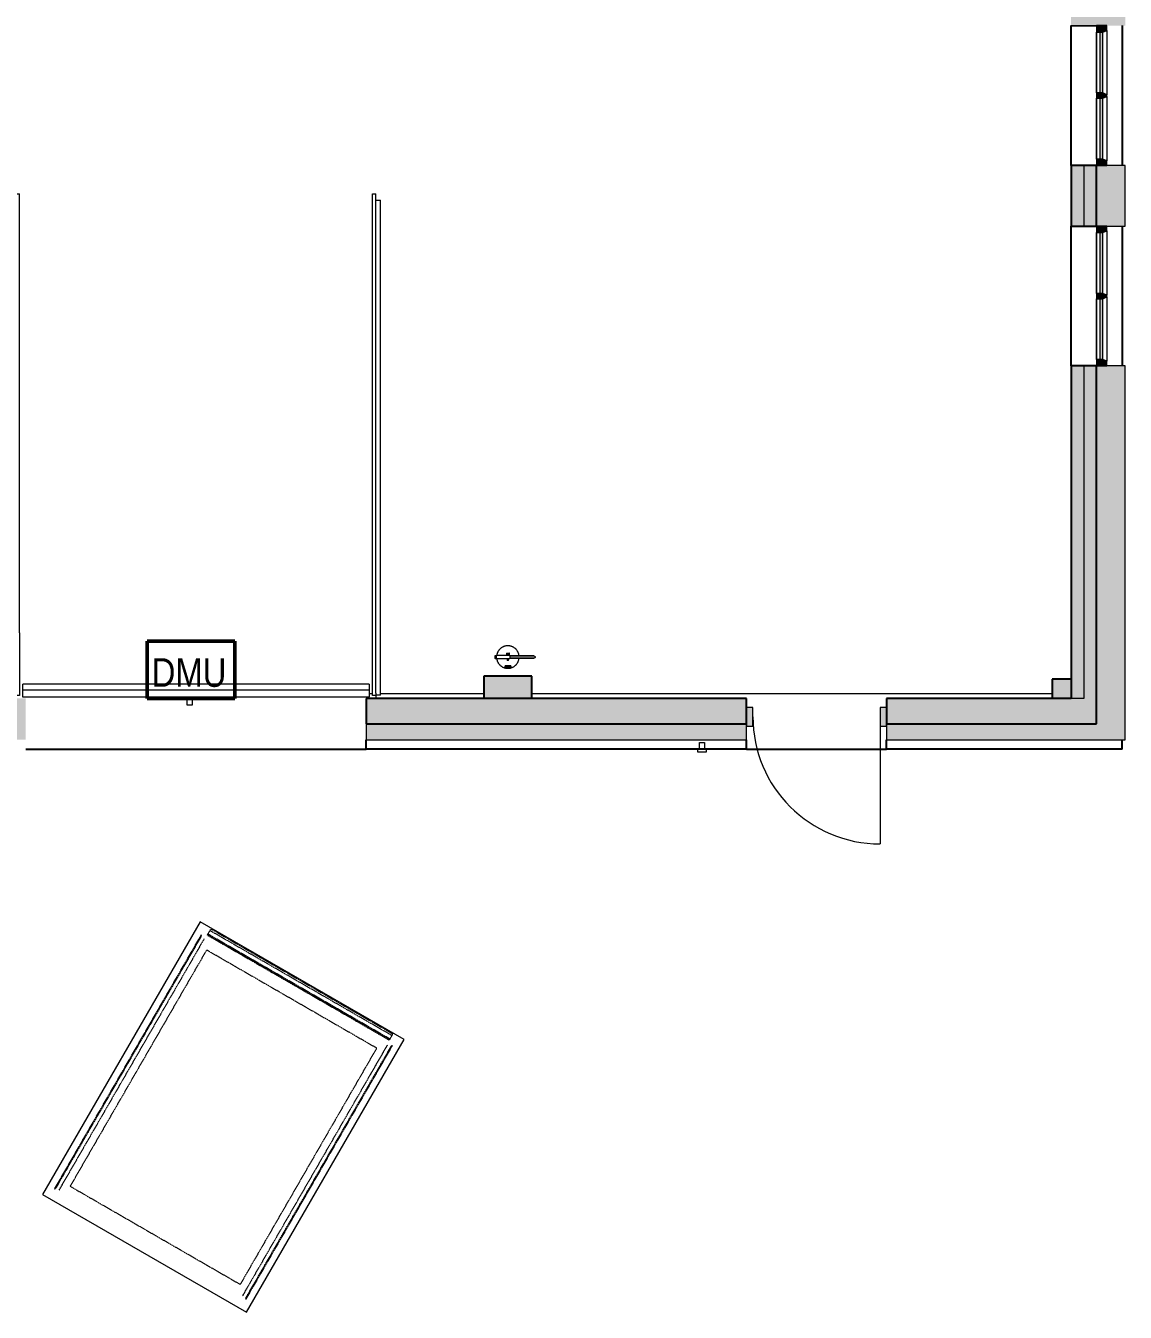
# Model space of a CAD drawing. Header units: inches. Extents: x -3640 to -1418, y -3630 to 137.
# Drawn here: x -1979.9 to -1634.4, y -3629.6 to -3225.2 of the extents above; entities that cross this region are included whole.
import ezdxf

# ---------------------------------------------------------------- set-up
doc = ezdxf.new("R2010")
doc.units = ezdxf.units.IN
doc.header["$MEASUREMENT"] = 0
doc.linetypes.add('Hidden Equipment- BSALS', pattern=[0.0625, 0.03125, -0.03125])
for name, color, linetype, lineweight in [('A-ANNO-NOTE', 131, 'Continuous', 13), ('A-DOOR', 31, 'Continuous', 13), ('A-FLOR', 192, 'Continuous', 13), ('A-GLAZ-CURT', 52, 'Continuous', 13), ('A-GLAZ-CWMG', 51, 'Continuous', 13), ('A-WALL', 113, 'Continuous', 13), ('A-WALL-PATT', 111, 'Continuous', 13), ('E-SERT', 181, 'Continuous', 13), ('L-SITE-WALL', 31, 'Continuous', 13), ('Q-CASE', 31, 'Continuous', 13), ('Q-SPCQ', 91, 'Continuous', 13), ('S-COLS', 52, 'Continuous', 13)]:
    doc.layers.add(name, color=color, linetype=linetype, lineweight=lineweight)
doc.styles.add('Arial Narrow', font='ARIALN.TTF', dxfattribs={"height": 9})

# ---------------------------------------------------------------- blocks, each defined once
blk = doc.blocks.new('15830016-STRUCT_MARTINEZ-MOORE_CENTRAL_v2018_rvt-1-DIMENSION PLAN - LEVEL 1 _567_ - 2__ - CAD')
at = {"layer": 'A-WALL-PATT', "lineweight": 20}
h = blk.add_hatch(color=10, dxfattribs=at)
h.paths.add_polyline_path([(-1651.4, -3436.64), (-1643.4, -3436.64), (-1643.4, -3332.14), (-1651.4, -3332.14), (-1651.4, -3430.64)], flags=0)
h.paths.add_polyline_path([(-1643.4, -3288.14), (-1643.4, -3269.14), (-1651.4, -3269.14), (-1651.4, -3288.14)], flags=0)
h.paths.add_polyline_path([(-1643.4, -3225.14), (-1643.4, -3189.14), (-1651.4, -3189.14), (-1651.4, -3225.14)], flags=0)
h.paths.add_polyline_path([(-1651.4, -3145.14), (-1643.4, -3145.14), (-1643.4, -3126.14), (-1651.4, -3126.14)], flags=0)
h.paths.add_polyline_path([(-1651.4, -3082.14), (-1643.4, -3082.14), (-1643.4, -3046.14), (-1651.4, -3046.14), (-1651.4, -3071.64)], flags=0)
h.paths.add_polyline_path([(-1651.4, -3002.14), (-1643.4, -3002.14), (-1643.4, -2983.14), (-1651.4, -2983.14)], flags=0)
h.paths.add_polyline_path([(-1643.4, -2939.14), (-1643.4, -2827.64), (-1651.4, -2827.64), (-1651.4, -2939.14)], flags=0)
h = blk.add_hatch(color=10, dxfattribs=at)
h.paths.add_polyline_path([(-2024.09, -3444.64), (-1979.9, -3444.64), (-1979.9, -3436.64), (-2024.09, -3436.64)], flags=0)
h.paths.add_polyline_path([(-1643.4, -3444.64), (-1643.4, -3436.64), (-1709.4, -3436.64), (-1709.4, -3444.64)], flags=0)
h.paths.add_polyline_path([(-1872.9, -3444.64), (-1753.4, -3444.64), (-1753.4, -3436.64), (-1872.9, -3436.64), (-1872.9, -3437.65)], flags=0)
at = {"layer": 'S-COLS', "lineweight": 5}
for points in [[(-1820.9, -3436.64), (-1820.9, -3429.64), (-1835.9, -3429.64), (-1835.9, -3436.64)], [(-1651.4, -3436.64), (-1651.4, -3430.64), (-1657.4, -3430.64), (-1657.4, -3436.64)]]:
    blk.add_hatch(color=50, dxfattribs=at).paths.add_polyline_path(points, flags=0)
at = {"layer": 'A-FLOR', "color": 253, "lineweight": 25}
for p, q in [((-1979.9, -3452.64), (-1872.9, -3452.64)), ((-1753.4, -3452.64), (-1709.4, -3452.64))]:
    blk.add_line(p, q, dxfattribs=at)
at = {"layer": 'A-WALL', "color": 253, "lineweight": 25}
for p, q in [((-1651.4, -3225.2), (-1651.4, -3225.14)), ((-1635.4, -3225.14), (-1635.4, -3269.14)), ((-1651.4, -3288.2), (-1651.4, -3288.14)), ((-1635.4, -3288.14), (-1635.4, -3332.14)), ((-1872.9, -3452.64), (-1872.9, -3449.64)), ((-1753.4, -3452.64), (-1753.4, -3449.64)), ((-1709.4, -3452.64), (-1709.4, -3449.64)), ((-1635.4, -3452.64), (-1635.4, -3449.64)), ((-1753.4, -3452.64), (-1872.9, -3452.64)), ((-1635.4, -3452.64), (-1709.4, -3452.64))]:
    blk.add_line(p, q, dxfattribs=at)
at = {"layer": 'A-WALL', "color": 254, "lineweight": 25}
for p, q in [((-1651.4, -3269.14), (-1651.4, -3225.2)), ((-1651.4, -3332.14), (-1651.4, -3288.2))]:
    blk.add_line(p, q, dxfattribs=at)
at = {"layer": 'L-SITE-WALL', "color": 253, "lineweight": 25}
for p, q in [((-1651.4, -3269.14), (-1651.4, -3288.14)), ((-1643.4, -3269.14), (-1651.4, -3269.14)), ((-1643.4, -3288.14), (-1643.4, -3269.14)), ((-1651.4, -3288.14), (-1643.4, -3288.14)), ((-1651.4, -3332.14), (-1651.4, -3430.64)), ((-1643.4, -3332.14), (-1651.4, -3332.14)), ((-1643.4, -3436.64), (-1643.4, -3332.14)), ((-1651.4, -3430.64), (-1651.4, -3436.64)), ((-1869.61, -3436.64), (-1872.9, -3436.64)), ((-1872.9, -3436.64), (-1872.9, -3444.64)), ((-1835.9, -3436.64), (-1867.64, -3436.64)), ((-1820.9, -3436.64), (-1835.9, -3436.64)), ((-1753.4, -3436.64), (-1820.9, -3436.64)), ((-1753.4, -3444.64), (-1753.4, -3436.64)), ((-1657.4, -3436.64), (-1709.4, -3436.64)), ((-1709.4, -3436.64), (-1709.4, -3444.64)), ((-1651.4, -3436.64), (-1657.4, -3436.64)), ((-1643.4, -3444.64), (-1643.4, -3436.64)), ((-1872.9, -3444.64), (-1753.4, -3444.64)), ((-1709.4, -3444.64), (-1643.4, -3444.64))]:
    blk.add_line(p, q, dxfattribs=at)
at = {"layer": 'S-COLS', "color": 253, "lineweight": 25}
for p, q in [((-1820.9, -3429.64), (-1835.9, -3429.64)), ((-1835.9, -3429.64), (-1835.9, -3436.64)), ((-1820.9, -3436.64), (-1820.9, -3429.64)), ((-1657.4, -3430.64), (-1657.4, -3436.64)), ((-1651.4, -3430.64), (-1657.4, -3430.64))]:
    blk.add_line(p, q, dxfattribs=at)
at = {"layer": 'S-COLS', "color": 9}
for p, q in [((-1651.4, -3436.64), (-1651.4, -3430.64)), ((-1835.9, -3436.64), (-1820.9, -3436.64)), ((-1657.4, -3436.64), (-1651.4, -3436.64))]:
    blk.add_line(p, q, dxfattribs=at)
blk = doc.blocks.new('SD_Card_Reader-BSALS - Card Reader-2172332-DIMENSION PLAN - LEVEL 1 _567_ - 2__ - CAD')
at = {"layer": 'E-SERT', "color": 53, "lineweight": 9}
for p, q in [((-2840.01, -2951.83), (-2842.76, -2951.83)), ((-2842.76, -2951.83), (-2842.76, -2952.58)), ((-2840.01, -2952.58), (-2840.01, -2951.83)), ((-2842.76, -2952.58), (-2840.01, -2952.58)), ((-2842.14, -2954.71), (-2842.14, -2952.58)), ((-2840.64, -2954.71), (-2842.14, -2954.71)), ((-2840.64, -2952.58), (-2840.64, -2954.71))]:
    blk.add_line(p, q, dxfattribs=at)
blk = doc.blocks.new('SD_DMUr-BSALS - Card Reader-V49-DIMENSION PLAN - LEVEL 1 _567_ - 2__ - CAD')
at = {"layer": 'E-SERT', "color": 53, "lineweight": 9}
for p, q in [((-1929.77, -3436.14), (-1929.77, -3436.64)), ((-1929.77, -3436.64), (-1927.02, -3436.64)), ((-1929.15, -3438.77), (-1929.15, -3436.64)), ((-1927.65, -3436.64), (-1927.65, -3438.77)), ((-1927.02, -3436.64), (-1927.02, -3436.14)), ((-1927.65, -3438.77), (-1929.15, -3438.77))]:
    blk.add_line(p, q, dxfattribs=at)
blk = doc.blocks.new('15830016-ELEC_BSALS_CENTRAL_v2018_rvt-1-DIMENSION PLAN - LEVEL 1 _567_ - 2__ - CAD')
at = {"layer": 'A-ANNO-NOTE', "lineweight": 50}
for p, q in [((-1941.69, -3418.64), (-1914.24, -3418.64)), ((-1941.69, -3436.64), (-1941.69, -3418.64)), ((-1914.24, -3418.64), (-1914.24, -3436.64)), ((-1914.24, -3436.64), (-1941.69, -3436.64))]:
    blk.add_line(p, q, dxfattribs=at)
at = {"color": 250, "lineweight": 9}
blk.add_blockref('SD_DMUr-BSALS - Card Reader-V49-DIMENSION PLAN - LEVEL 1 _567_ - 2__ - CAD', (0, 0), dxfattribs=at)
at = {"color": 250, "lineweight": 9, "rotation": 180}
blk.add_blockref('SD_Card_Reader-BSALS - Card Reader-2172332-DIMENSION PLAN - LEVEL 1 _567_ - 2__ - CAD', (-4608.78, -6405.22), dxfattribs=at)
at = {"layer": 'A-ANNO-NOTE', "lineweight": 9, "insert": (-1940.31, -3423.99), "char_height": 9, "width": 28.785, "attachment_point": 1, "style": 'Arial Narrow'}
blk.add_mtext('DMU', dxfattribs=at)
blk = doc.blocks.new('Door-J1_1-Curtain_Wall-_only works in CW_-BSALS - Door-J1_1-BSALS-383111-DIMENSION PLAN - LEVEL 1 _567_ - 2__ - CAD')
at = {"layer": 'A-DOOR', "lineweight": 20}
blk.add_line((20, 0), (20, -40), dxfattribs=at)
at = {"layer": 'A-DOOR', "lineweight": 9}
blk.add_arc((20, 0), 40, 180, 270, dxfattribs=at)
blk = doc.blocks.new('Rectangular Mullion - 2 x 6 interior mullion-383113-DIMENSION PLAN - LEVEL 1 _567_ - 2__ - CAD')
at = {"layer": 'A-GLAZ-CWMG', "lineweight": 9}
blk.add_hatch(color=90, dxfattribs=at).paths.add_polyline_path([(-2, -2.94), (-2, 2.94), (0, 2.94), (0, -2.94)], flags=0)
at = {"layer": 'A-GLAZ-CWMG', "lineweight": 20}
for p, q in [((-2, 2.94), (0, 2.94)), ((-2, -2.94), (-2, 2.94)), ((0, 2.94), (0, -2.94)), ((0, -2.94), (-2, -2.94))]:
    blk.add_line(p, q, dxfattribs=at)
blk = doc.blocks.new('Rectangular Mullion - 2 x 6 interior mullion-383721-DIMENSION PLAN - LEVEL 1 _567_ - 2__ - CAD')
at = {"layer": 'A-GLAZ-CWMG', "lineweight": 9}
blk.add_hatch(color=90, dxfattribs=at).paths.add_polyline_path([(0, -2.94), (0, 2.94), (-2, 2.94), (-2, -2.94)], flags=0)
at = {"layer": 'A-GLAZ-CWMG', "lineweight": 20}
for p, q in [((0, 2.94), (-2, 2.94)), ((-2, 2.94), (-2, -2.94)), ((0, -2.94), (0, 2.94)), ((-2, -2.94), (0, -2.94))]:
    blk.add_line(p, q, dxfattribs=at)
blk = doc.blocks.new('System Panel - Winco Glass-1898701-DIMENSION PLAN - LEVEL 1 _567_ - 2__ - CAD')
at = {"layer": 'A-GLAZ-CURT', "lineweight": 9}
blk.add_hatch(color=90, dxfattribs=at).paths.add_polyline_path([(-9.546875, 0), (9.546875, 0), (9.546875, 1), (-9.546875, 1)], flags=0)
at = {"layer": 'A-GLAZ-CURT', "lineweight": 20}
for p, q in [((9.546875, 1), (-9.546875, 1)), ((-9.546875, 1), (-9.546875, 0)), ((-9.546875, 0), (9.546875, 0)), ((9.546875, 0), (9.546875, 1))]:
    blk.add_line(p, q, dxfattribs=at)
blk = doc.blocks.new('Rectangular Mullion - Winco Accent Full_Right-384144-DIMENSION PLAN - LEVEL 1 _567_ - 2__ - CAD')
at = {"layer": 'A-GLAZ-CWMG', "lineweight": 9}
for p, q in [((-1643.4, -2961.98), (-1643.4, -2981.08)), ((-1640.15, -2961.4), (-1640.15, -2981.66))]:
    blk.add_line(p, q, dxfattribs=at)
blk = doc.blocks.new('Rectangular Mullion - Winco Accent Full_Right-V13-DIMENSION PLAN - LEVEL 1 _567_ - 2__ - CAD')
at = {"layer": 'A-GLAZ-CWMG', "lineweight": 9}
for p, q in [((-1643.4, -3145.2), (-1643.4, -3147.2)), ((-1643.4, -3147.2), (-1643.4, -3166.3)), ((-1640.15, -3146.62), (-1640.15, -3166.88)), ((-1643.4, -3166.3), (-1643.4, -3167.14))]:
    blk.add_line(p, q, dxfattribs=at)
blk = doc.blocks.new('Rectangular Mullion - Winco Accent Full-384148-DIMENSION PLAN - LEVEL 1 _567_ - 2__ - CAD')
at = {"layer": 'A-GLAZ-CWMG', "lineweight": 9}
blk.add_hatch(color=90, dxfattribs=at).paths.add_polyline_path([(-0.84, -2), (-0.84, 0), (-0.26, 1.25), (0.26, 1.25), (0.84, 0), (0.84, -2)], flags=0)
at = {"layer": 'A-GLAZ-CWMG', "lineweight": 20}
for p, q in [((-0.84, 0), (-0.26, 1.25)), ((-0.84, -2), (-0.84, 0)), ((-0.26, 1.25), (0.26, 1.25)), ((0.26, 1.25), (0.84, 0)), ((0.84, 0), (0.84, -2)), ((0.84, -2), (-0.84, -2))]:
    blk.add_line(p, q, dxfattribs=at)
blk = doc.blocks.new('Rectangular Mullion - Winco Accent Full_Right-V14-DIMENSION PLAN - LEVEL 1 _567_ - 2__ - CAD')
at = {"layer": 'A-GLAZ-CWMG', "lineweight": 9}
for p, q in [((-1643.4, -3310.14), (-1643.4, -3310.98)), ((-1643.4, -3310.98), (-1643.4, -3330.08)), ((-1640.15, -3310.4), (-1640.15, -3330.66)), ((-1643.4, -3330.08), (-1643.4, -3332.14))]:
    blk.add_line(p, q, dxfattribs=at)
blk = doc.blocks.new('Loading_Dock_Equipment_Leveler_RiteHite_LRL - 5000 lbs Capacity-385236-DIMENSION PLAN - LEVEL 1 _567_ - 2__ - CAD')
at = {"layer": 'Q-SPCQ', "linetype": 'Hidden Equipment- BSALS', "lineweight": 20}
for p, q in [((33, 107.9), (-33, 107.9)), ((-33, 107.44), (-33, 107.9)), ((-33, 106.14), (-33, 107.39)), ((-33, 107.39), (33, 107.39)), ((-33, 105.89), (-33, 106.14)), ((-33, 106.14), (33, 106.14)), ((-33, 105.7), (-33, 105.89)), ((-33, 105.89), (33, 105.89)), ((-33, 105.7), (33, 105.7)), ((33, 107.9), (33, 107.44)), ((33, 107.39), (33, 106.14)), ((33, 106.14), (33, 105.89)), ((33, 105.89), (33, 105.7)), ((-34.5, 104.64), (-34.75, 104.64)), ((-34.75, 104.64), (-34.75, 12.64)), ((-34.5, 103.39), (-34.5, 104.64)), ((-34.5, 103.39), (-34.5, 93.39)), ((-33.25, 93.39), (-33.25, 103.39)), ((30.88, 101.52), (-30.87, 101.52)), ((-30.87, 101.52), (-30.87, 15.77)), ((30.88, 15.77), (30.88, 101.52)), ((33.25, 103.39), (33.25, 93.39)), ((34.5, 104.64), (34.5, 103.39)), ((34.75, 104.64), (34.5, 104.64)), ((34.5, 93.39), (34.5, 103.39)), ((34.75, 12.64), (34.75, 104.64)), ((-34.5, 93.39), (-34.5, 17.89)), ((-33.25, 17.89), (-33.25, 93.39)), ((33.25, 93.39), (33.25, 17.89)), ((34.5, 17.89), (34.5, 93.39)), ((-34.5, 17.89), (-34.5, 13.89)), ((-33.25, 13.89), (-33.25, 17.89)), ((33.25, 17.89), (33.25, 13.89)), ((34.5, 13.89), (34.5, 17.89)), ((-34.75, 12.64), (-34.5, 12.64)), ((-34.5, 12.64), (-34.5, 13.89)), ((-30.87, 15.77), (30.88, 15.77)), ((34.5, 13.89), (34.5, 12.64)), ((34.5, 12.64), (34.75, 12.64))]:
    blk.add_line(p, q, dxfattribs=at)
at = {"layer": 'Q-SPCQ', "linetype": 'Hidden Equipment- BSALS', "lineweight": 20, "flags": 128}
for points in [[(-34.5, 104.02), (-34.5, 104.01), (-34.5, 103.98), (-34.5, 103.94), (-34.5, 103.88), (-34.5, 103.81), (-34.5, 103.71), (-34.5, 103.6), (-34.5, 103.48), (-34.5, 103.34), (-34.5, 103.18), (-34.5, 103.01), (-34.5, 102.82), (-34.5, 102.61), (-34.5, 102.4), (-34.5, 102.16), (-34.5, 101.92), (-34.5, 101.65), (-34.5, 101.38), (-34.5, 101.09), (-34.5, 100.8), (-34.5, 100.48), (-34.5, 100.16), (-34.5, 99.83), (-34.5, 99.49), (-34.5, 99.13), (-34.5, 98.77), (-34.5, 98.4), (-34.5, 98.02), (-34.5, 97.64), (-34.5, 97.24), (-34.5, 96.84), (-34.5, 96.44), (-34.5, 96.03), (-34.5, 95.62), (-34.5, 95.2), (-34.5, 94.78), (-34.5, 94.36), (-34.5, 93.93), (-34.5, 93.51), (-34.5, 93.39)], [(-33.25, 93.39), (-33.25, 93.82), (-33.25, 94.24), (-33.25, 94.67), (-33.25, 95.09), (-33.25, 95.5), (-33.25, 95.92), (-33.25, 96.33), (-33.25, 96.74), (-33.25, 97.14), (-33.25, 97.53), (-33.25, 97.92), (-33.25, 98.3), (-33.25, 98.67), (-33.25, 99.04), (-33.25, 99.39), (-33.25, 99.74), (-33.25, 100.07), (-33.25, 100.4), (-33.25, 100.71), (-33.25, 101.02), (-33.25, 101.3), (-33.25, 101.58), (-33.25, 101.85), (-33.25, 102.1), (-33.25, 102.33), (-33.25, 102.56), (-33.25, 102.76), (-33.25, 102.96), (-33.25, 103.13), (-33.25, 103.3), (-33.25, 103.44), (-33.25, 103.57), (-33.25, 103.69), (-33.25, 103.78), (-33.25, 103.86), (-33.25, 103.93), (-33.25, 103.97), (-33.25, 104), (-33.25, 104.02), (-33.25, 104.02)], [(33.25, 104.02), (33.25, 104.01), (33.25, 103.98), (33.25, 103.94), (33.25, 103.88), (33.25, 103.81), (33.25, 103.71), (33.25, 103.6), (33.25, 103.48), (33.25, 103.34), (33.25, 103.18), (33.25, 103.01), (33.25, 102.82), (33.25, 102.61), (33.25, 102.4), (33.25, 102.16), (33.25, 101.92), (33.25, 101.65), (33.25, 101.38), (33.25, 101.09), (33.25, 100.8), (33.25, 100.48), (33.25, 100.16), (33.25, 99.83), (33.25, 99.49), (33.25, 99.13), (33.25, 98.77), (33.25, 98.4), (33.25, 98.02), (33.25, 97.64), (33.25, 97.24), (33.25, 96.84), (33.25, 96.44), (33.25, 96.03), (33.25, 95.62), (33.25, 95.2), (33.25, 94.78), (33.25, 94.36), (33.25, 93.93), (33.25, 93.51), (33.25, 93.39)], [(34.5, 93.39), (34.5, 93.82), (34.5, 94.24), (34.5, 94.67), (34.5, 95.09), (34.5, 95.5), (34.5, 95.92), (34.5, 96.33), (34.5, 96.74), (34.5, 97.14), (34.5, 97.53), (34.5, 97.92), (34.5, 98.3), (34.5, 98.67), (34.5, 99.04), (34.5, 99.39), (34.5, 99.74), (34.5, 100.07), (34.5, 100.4), (34.5, 100.71), (34.5, 101.02), (34.5, 101.3), (34.5, 101.58), (34.5, 101.85), (34.5, 102.1), (34.5, 102.33), (34.5, 102.56), (34.5, 102.76), (34.5, 102.96), (34.5, 103.13), (34.5, 103.3), (34.5, 103.44), (34.5, 103.57), (34.5, 103.69), (34.5, 103.78), (34.5, 103.86), (34.5, 103.93), (34.5, 103.97), (34.5, 104), (34.5, 104.02), (34.5, 104.02)], [(-34.5, 17.89), (-34.5, 17.71), (-34.5, 17.52), (-34.5, 17.34), (-34.5, 17.16), (-34.5, 16.97), (-34.5, 16.79), (-34.5, 16.61), (-34.5, 16.44), (-34.5, 16.26), (-34.5, 16.09), (-34.5, 15.92), (-34.5, 15.76), (-34.5, 15.6), (-34.5, 15.44), (-34.5, 15.28), (-34.5, 15.13), (-34.5, 14.98), (-34.5, 14.84), (-34.5, 14.71), (-34.5, 14.58), (-34.5, 14.45), (-34.5, 14.33), (-34.5, 14.21), (-34.5, 14.1), (-34.5, 14), (-34.5, 13.9), (-34.5, 13.81), (-34.5, 13.73), (-34.5, 13.65), (-34.5, 13.58), (-34.5, 13.52), (-34.5, 13.46), (-34.5, 13.41), (-34.5, 13.37), (-34.5, 13.34), (-34.5, 13.31), (-34.5, 13.29), (-34.5, 13.27), (-34.5, 13.27), (-34.5, 13.27)], [(-33.25, 13.27), (-33.25, 13.27), (-33.25, 13.28), (-33.25, 13.3), (-33.25, 13.33), (-33.25, 13.36), (-33.25, 13.4), (-33.25, 13.45), (-33.25, 13.5), (-33.25, 13.56), (-33.25, 13.63), (-33.25, 13.71), (-33.25, 13.79), (-33.25, 13.88), (-33.25, 13.97), (-33.25, 14.08), (-33.25, 14.18), (-33.25, 14.3), (-33.25, 14.42), (-33.25, 14.54), (-33.25, 14.67), (-33.25, 14.81), (-33.25, 14.95), (-33.25, 15.09), (-33.25, 15.24), (-33.25, 15.39), (-33.25, 15.55), (-33.25, 15.71), (-33.25, 15.88), (-33.25, 16.05), (-33.25, 16.22), (-33.25, 16.39), (-33.25, 16.57), (-33.25, 16.75), (-33.25, 16.93), (-33.25, 17.11), (-33.25, 17.29), (-33.25, 17.47), (-33.25, 17.66), (-33.25, 17.84), (-33.25, 17.89)], [(33.25, 17.89), (33.25, 17.71), (33.25, 17.52), (33.25, 17.34), (33.25, 17.16), (33.25, 16.97), (33.25, 16.79), (33.25, 16.61), (33.25, 16.44), (33.25, 16.26), (33.25, 16.09), (33.25, 15.92), (33.25, 15.76), (33.25, 15.6), (33.25, 15.44), (33.25, 15.28), (33.25, 15.13), (33.25, 14.98), (33.25, 14.84), (33.25, 14.71), (33.25, 14.58), (33.25, 14.45), (33.25, 14.33), (33.25, 14.21), (33.25, 14.1), (33.25, 14), (33.25, 13.9), (33.25, 13.81), (33.25, 13.73), (33.25, 13.65), (33.25, 13.58), (33.25, 13.52), (33.25, 13.46), (33.25, 13.41), (33.25, 13.37), (33.25, 13.34), (33.25, 13.31), (33.25, 13.29), (33.25, 13.27), (33.25, 13.27), (33.25, 13.27)], [(34.5, 13.27), (34.5, 13.27), (34.5, 13.28), (34.5, 13.3), (34.5, 13.33), (34.5, 13.36), (34.5, 13.4), (34.5, 13.45), (34.5, 13.5), (34.5, 13.56), (34.5, 13.63), (34.5, 13.71), (34.5, 13.79), (34.5, 13.88), (34.5, 13.97), (34.5, 14.08), (34.5, 14.18), (34.5, 14.3), (34.5, 14.42), (34.5, 14.54), (34.5, 14.67), (34.5, 14.81), (34.5, 14.95), (34.5, 15.09), (34.5, 15.24), (34.5, 15.39), (34.5, 15.55), (34.5, 15.71), (34.5, 15.88), (34.5, 16.05), (34.5, 16.22), (34.5, 16.39), (34.5, 16.57), (34.5, 16.75), (34.5, 16.93), (34.5, 17.11), (34.5, 17.29), (34.5, 17.47), (34.5, 17.66), (34.5, 17.84), (34.5, 17.89)]]:
    blk.add_lwpolyline(points, dxfattribs=at)
at = {"layer": 'Q-SPCQ', "linetype": 'Hidden Equipment- BSALS', "lineweight": 20}
for centre, start, end in [((-33.87, 104.02), 165, 188.5986), ((-33.87, 104.02), 351.4014, 15), ((33.88, 104.02), 165, 188.5986), ((33.88, 104.02), 351.4014, 15), ((-33.87, 13.27), 173.1824, 210), ((-33.87, 13.27), 345, 4.7654), ((33.88, 13.27), 173.1824, 210), ((33.88, 13.27), 345, 4.7654)]:
    blk.add_arc(centre, 0.625, start, end, dxfattribs=at)
blk = doc.blocks.new('Equip-Fire_Extinguisher-Bracket-Mnt-BSALS - FEB-235807-DIMENSION PLAN - LEVEL 1 _567_ - 2__ - CAD')
at = {"layer": 'Q-SPCQ', "lineweight": 20}
for p, q in [((-0.89, 3.2), (0.89, 3.2)), ((-0.89, 2.81), (-0.89, 3.2)), ((-0.89, 2.71), (-0.89, 2.81)), ((-0.89, 2.81), (0.89, 2.81)), ((-0.81, 2.81), (-0.81, 2.71)), ((-0.59, -0.59), (-0.59, 0.59)), ((-0.2, 1.1), (-0.2, 0.59)), ((-0.2, 1.1), (0.2, 1.1)), ((-0.19, 1.1), (-0.2, 1.1)), ((0.2, 1.1), (0.19, 1.1)), ((0.2, 0.59), (0.2, 1.1)), ((0.81, 2.71), (0.81, 2.81)), ((0.89, 3.2), (0.89, 2.81)), ((0.89, 2.81), (0.89, 2.71)), ((3.54, 0.59), (3.54, -0.59)), ((3.94, 0.46), (3.94, 0.51)), ((3.94, 0.46), (3.94, -0.46)), ((-0.47, -0.8), (-0.47, -1.27)), ((-0.47, -0.8), (0.47, -0.8)), ((-0.45, -0.8), (-0.47, -0.8)), ((-0.47, -1.27), (-0.45, -1.27)), ((0.47, -1.27), (-0.47, -1.27)), ((-0.2, -0.59), (-0.2, -0.8)), ((0.2, -0.8), (0.2, -0.59)), ((0.47, -0.8), (0.45, -0.8)), ((0.45, -1.27), (0.47, -1.27)), ((0.47, -1.27), (0.47, -0.8)), ((3.94, -0.51), (3.94, -0.46))]:
    blk.add_line(p, q, dxfattribs=at)
at = {"layer": 'Q-SPCQ', "lineweight": 20, "flags": 128}
for points in [[(-8.22, -0.35), (-8.29, -0.35), (-8.36, -0.32), (-8.43, -0.28), (-8.48, -0.23), (-8.52, -0.17), (-8.55, -0.1), (-8.57, -0.03), (-8.57, 0.04), (-8.55, 0.12), (-8.52, 0.19), (-8.47, 0.25), (-8.42, 0.29), (-8.37, 0.32), (-8.29, 0.35), (-8.22, 0.35)], [(-0.59, 0.35), (-2.13, 0.35), (-3.61, 0.35), (-4.89, 0.35), (-5.96, 0.35), (-6.82, 0.35), (-7.47, 0.35), (-7.92, 0.35), (-8.17, 0.35), (-8.2, 0.35), (-8.03, 0.35)], [(-8.03, 0.35), (-8.2, 0.35), (-8.17, 0.35), (-7.92, 0.35), (-7.47, 0.35), (-6.82, 0.35), (-5.96, 0.35), (-4.89, 0.35), (-3.61, 0.35), (-2.13, 0.35), (-0.59, 0.35)], [(3.49, 0.59), (3.47, 0.7), (3.44, 0.84), (3.41, 0.98), (3.36, 1.11), (3.32, 1.25), (3.26, 1.38), (3.21, 1.51), (3.14, 1.64), (3.07, 1.76), (3, 1.88), (2.92, 2), (2.84, 2.12), (2.76, 2.23), (2.66, 2.34), (2.57, 2.44), (2.47, 2.54), (2.37, 2.64), (2.26, 2.73), (2.15, 2.82), (2.03, 2.9), (1.91, 2.98), (1.79, 3.06), (1.67, 3.13), (1.54, 3.19), (1.41, 3.25), (1.28, 3.3), (1.15, 3.35), (1.02, 3.39), (0.88, 3.43), (0.74, 3.46), (0.6, 3.49), (0.46, 3.51), (0.32, 3.53), (0.18, 3.54), (0.04, 3.54), (-0.1, 3.54), (-0.25, 3.53), (-0.39, 3.52), (-0.53, 3.5), (-0.67, 3.48), (-0.81, 3.45), (-0.94, 3.42), (-1.08, 3.38), (-1.21, 3.33), (-1.34, 3.28), (-1.47, 3.22), (-1.6, 3.16), (-1.73, 3.09), (-1.85, 3.02), (-1.97, 2.95), (-2.09, 2.86), (-2.2, 2.78), (-2.31, 2.69), (-2.41, 2.59), (-2.52, 2.5), (-2.61, 2.39), (-2.71, 2.29), (-2.8, 2.18), (-2.88, 2.06), (-2.96, 1.95), (-3.04, 1.83), (-3.11, 1.7), (-3.17, 1.58), (-3.23, 1.45), (-3.29, 1.32), (-3.34, 1.19), (-3.38, 1.05), (-3.42, 0.92), (-3.46, 0.78), (-3.49, 0.64), (-3.51, 0.5), (-3.53, 0.36)], [(-8.03, -0.35), (-8.2, -0.35), (-8.17, -0.35), (-7.92, -0.35), (-7.47, -0.35), (-6.82, -0.35), (-5.96, -0.35), (-4.89, -0.35), (-3.61, -0.35), (-2.13, -0.35), (-0.59, -0.35)], [(-0.59, -0.35), (-2.13, -0.35), (-3.61, -0.35), (-4.89, -0.35), (-5.96, -0.35), (-6.82, -0.35), (-7.47, -0.35), (-7.92, -0.35), (-8.17, -0.35), (-8.2, -0.35), (-8.03, -0.35)], [(-3.53, -0.35), (-3.52, -0.42), (-3.5, -0.56), (-3.47, -0.7), (-3.44, -0.84), (-3.41, -0.98), (-3.36, -1.11), (-3.32, -1.25), (-3.26, -1.38), (-3.21, -1.51), (-3.14, -1.64), (-3.07, -1.76), (-3, -1.88), (-2.92, -2), (-2.84, -2.12), (-2.76, -2.23), (-2.66, -2.34), (-2.57, -2.44), (-2.47, -2.54), (-2.37, -2.64), (-2.26, -2.73), (-2.15, -2.82), (-2.03, -2.9), (-1.91, -2.98), (-1.79, -3.06), (-1.67, -3.13), (-1.54, -3.19), (-1.41, -3.25), (-1.28, -3.3), (-1.15, -3.35), (-1.02, -3.39), (-0.88, -3.43), (-0.74, -3.46), (-0.6, -3.49), (-0.46, -3.51), (-0.32, -3.53), (-0.18, -3.54), (-0.04, -3.54), (0.1, -3.54), (0.25, -3.53), (0.39, -3.52), (0.53, -3.5), (0.67, -3.48), (0.81, -3.45), (0.94, -3.42), (1.08, -3.38), (1.21, -3.33), (1.34, -3.28), (1.47, -3.22), (1.6, -3.16), (1.73, -3.09), (1.85, -3.02), (1.97, -2.95), (2.09, -2.86), (2.2, -2.78), (2.31, -2.69), (2.41, -2.59), (2.52, -2.5), (2.61, -2.39), (2.71, -2.29), (2.8, -2.18), (2.88, -2.06), (2.96, -1.95), (3.04, -1.83), (3.11, -1.7), (3.17, -1.58), (3.23, -1.45), (3.29, -1.32), (3.34, -1.19), (3.38, -1.05), (3.42, -0.92), (3.46, -0.78), (3.49, -0.64), (3.49, -0.59)]]:
    blk.add_lwpolyline(points, dxfattribs=at)
at = {"layer": 'Q-SPCQ', "lineweight": 20}
for start, end in [(118.4338, 121.2684), (58.8541, 61.3152), (238.8541, 241.3152), (298.4338, 301.2684)]:
    blk.add_arc((0, 0), 3.54, start, end, dxfattribs=at)
for centre, start_param, end_param in [((-0.01, 1.79), 1.719907, 1.734919), ((0.01, 1.79), 1.406674, 1.421685)]:
    blk.add_ellipse(centre, major_axis=(5.38, 0), ratio=0.173648, start_param=start_param, end_param=end_param, dxfattribs=at)
for points in [[(-0.89, 2.71), (-0.89, 2.74), (-0.89, 2.78), (-0.89, 2.81)], [(-0.59, 0.59), (-0.12, 0.59), (1.26, 0.59), (3.54, 0.59)], [(0.89, 2.81), (0.89, 2.78), (0.89, 2.74), (0.89, 2.71)], [(3.54, 0.51), (3.68, 0.51), (3.81, 0.51), (3.94, 0.51)], [(3.54, 0.46), (3.68, 0.46), (3.81, 0.46), (3.94, 0.46)], [(3.54, -0.59), (1.26, -0.59), (-0.12, -0.59), (-0.59, -0.59)], [(3.94, -0.46), (3.81, -0.46), (3.68, -0.46), (3.54, -0.46)], [(3.94, -0.51), (3.81, -0.51), (3.68, -0.51), (3.54, -0.51)]]:
    blk.add_open_spline(points, degree=3, dxfattribs=at)
blk = doc.blocks.new('Solid Garage Door - 107x131-385332-DIMENSION PLAN - LEVEL 1 _567_ - 2__ - CAD')
at = {"layer": 'A-DOOR', "lineweight": 20}
for p, q in [((-56.79, -6.5), (-58.76, -6.5)), ((-58.76, -6.5), (-58.76, -6.6)), ((-58.76, -6.6), (-56.78, -6.6)), ((-57.98, -7.5), (-56.58, -7.5)), ((-57.98, -7.5), (-57.98, -163.08)), ((-56.58, -6.8), (-56.58, -8.13)), ((-56.48, -8.13), (-56.48, -6.81)), ((-56.33, -7.46), (-55.5, -7.46)), ((-55.5, -7.46), (-55.5, -10.05)), ((-54.41, -7), (-54.5, -7)), ((-54.5, -7), (-54.5, -9.12)), ((54.41, -7), (-54.41, -7)), ((-54.41, -7.12), (-54.41, -7)), ((-54.41, -9), (-54.41, -7.12)), ((54.5, -7), (54.41, -7)), ((54.41, -7), (54.41, -7.12)), ((54.41, -7.12), (54.41, -9)), ((54.5, -9.12), (54.5, -7)), ((55.5, -10.05), (55.5, -7.46)), ((55.5, -7.46), (56.33, -7.46)), ((56.48, -6.81), (56.48, -8.13)), ((56.58, -8.13), (56.58, -6.8)), ((56.58, -7.5), (57.98, -7.5)), ((56.78, -6.6), (58.76, -6.6)), ((58.76, -6.5), (56.79, -6.5)), ((57.98, -7.5), (57.98, -163.08)), ((58.76, -6.6), (58.76, -6.5)), ((-56.58, -8.13), (-56.48, -8.13)), ((-56.56, -8.13), (-56.56, -163.08)), ((-56.48, -8.13), (-56.48, -163.08)), ((-56.48, -10.16), (-56.48, -10.21)), ((-55.5, -10.05), (-55.5, -27.08)), ((-54.5, -9.12), (-54.41, -9.12)), ((-54.41, -9.12), (-54.41, -9)), ((-54.41, -10.95), (-54.41, -9.12)), ((-54.41, -9.12), (54.41, -9.12)), ((-54.41, -11), (-54.41, -10.95)), ((-54.41, -11), (54.41, -11)), ((54.41, -9), (54.41, -9.12)), ((54.41, -9.12), (54.41, -10.95)), ((54.41, -9.12), (54.5, -9.12)), ((54.41, -10.95), (54.41, -11)), ((55.5, -27.08), (55.5, -10.05)), ((56.48, -8.13), (56.58, -8.13)), ((56.48, -8.13), (56.48, -163.08)), ((56.48, -10.21), (56.48, -10.16)), ((56.58, -8.13), (56.58, -163.08)), ((-56.48, -27.08), (-56.48, -165.08)), ((-55.5, -27.08), (-55.5, -165.08)), ((55.5, -27.08), (55.5, -165.08)), ((56.48, -165.08), (56.48, -27.08)), ((-56.56, -163.08), (-57.98, -163.08)), ((-56.48, -163.08), (-56.56, -163.08)), ((-56.33, -165.08), (-56.48, -165.08)), ((-55.5, -165.08), (-56.33, -165.08)), ((56.33, -165.08), (55.5, -165.08)), ((56.48, -165.08), (56.33, -165.08)), ((56.58, -163.08), (56.48, -163.08)), ((57.98, -163.08), (56.58, -163.08))]:
    blk.add_line(p, q, dxfattribs=at)
at = {"layer": 'A-DOOR', "lineweight": 20, "flags": 128}
for points in [[(-56.48, -23.43), (-56.48, -23.9), (-56.48, -24.56), (-56.48, -25.23), (-56.48, -25.9), (-56.48, -26.58), (-56.48, -27.08)], [(56.48, -27.08), (56.48, -26.41), (56.48, -25.73), (56.48, -25.06), (56.48, -24.39), (56.48, -23.73), (56.48, -23.44)]]:
    blk.add_lwpolyline(points, dxfattribs=at)
at = {"layer": 'A-DOOR', "lineweight": 20}
for centre, radius, start, end in [((-56.79, -6.81), 0.306, 0, 90), ((-56.78, -6.8), 0.205, 0, 90), ((56.79, -6.81), 0.306, 90, 180), ((56.78, -6.8), 0.205, 90, 180)]:
    blk.add_arc(centre, radius, start, end, dxfattribs=at)
for centre, major_axis, start_param, end_param in [((-56.33, -7.62), (-0.154, 0), 4.712389, 6.283185), ((56.33, -7.62), (0.154, 0), 0, 1.570796)]:
    blk.add_ellipse(centre, major_axis=major_axis, ratio=0.999783, start_param=start_param, end_param=end_param, dxfattribs=at)
blk = doc.blocks.new('Casework 85 - Casework 20-552412-DIMENSION PLAN - LEVEL 1 _567_ - 2__ - CAD')
at = {"layer": 'Q-CASE', "lineweight": 20}
for p, q in [((-2719.9, -3432.64), (-2763.83, -3432.64)), ((-2763.83, -3432.64), (-2719.9, -3432.64)), ((-2719.9, -3440.64), (-2719.9, -3432.64)), ((-2719.9, -3432.64), (-2719.9, -3440.64)), ((-2761.77, -3440.64), (-2742.68, -3440.64)), ((-2740.99, -3440.64), (-2721.9, -3440.64)), ((-2721.9, -3440.64), (-2730.03, -3440.64)), ((-2719.9, -3440.64), (-2721.9, -3440.64))]:
    blk.add_line(p, q, dxfattribs=at)
blk = doc.blocks.new('Casework 86 - Casework 20-552424-DIMENSION PLAN - LEVEL 1 _567_ - 2__ - CAD')
at = {"layer": 'Q-CASE', "lineweight": 20}
for p, q in [((-2719.9, -3432.64), (-2763.83, -3432.64)), ((-2763.83, -3432.64), (-2719.9, -3432.64)), ((-2719.9, -3440.64), (-2719.9, -3432.64)), ((-2719.9, -3432.64), (-2719.9, -3440.64)), ((-2761.77, -3440.64), (-2763.83, -3440.64)), ((-2761.77, -3440.64), (-2742.68, -3440.64)), ((-2742.68, -3440.64), (-2761.77, -3440.64)), ((-2740.99, -3440.64), (-2742.68, -3440.64)), ((-2740.99, -3440.64), (-2721.9, -3440.64)), ((-2721.9, -3440.64), (-2740.99, -3440.64)), ((-2719.9, -3440.64), (-2721.9, -3440.64))]:
    blk.add_line(p, q, dxfattribs=at)
blk = doc.blocks.new('Rectangular Mullion - Winco Accent Full_Right-Large-1898711-DIMENSION PLAN - LEVEL 1 _567_ - 2__ - CAD')
at = {"layer": 'A-GLAZ-CWMG', "lineweight": 9}
blk.add_hatch(color=90, dxfattribs=at).paths.add_polyline_path([(0, -2), (0, 1.25), (-1.48, 1.25), (-2.06, 0), (-2.06, -2)], flags=0)
at = {"layer": 'A-GLAZ-CWMG', "lineweight": 20}
for p, q in [((-1.48, 1.25), (-2.06, 0)), ((-2.06, 0), (-2.06, -2)), ((0, 1.25), (-1.48, 1.25)), ((0, -2), (0, 1.25)), ((-2.06, -2), (0, -2))]:
    blk.add_line(p, q, dxfattribs=at)
blk = doc.blocks.new('Rectangular Mullion - Winco Accent Full_Left-Large-1898713-DIMENSION PLAN - LEVEL 1 _567_ - 2__ - CAD')
at = {"layer": 'A-GLAZ-CWMG', "lineweight": 9}
blk.add_hatch(color=90, dxfattribs=at).paths.add_polyline_path([(-2.06, 0), (-1.48, 1.25), (0, 1.25), (0, -2), (-2.06, -2)], flags=0)
at = {"layer": 'A-GLAZ-CWMG', "lineweight": 20}
for p, q in [((-2.06, 0), (-1.48, 1.25)), ((-2.06, -2), (-2.06, 0)), ((-1.48, 1.25), (0, 1.25)), ((0, 1.25), (0, -2)), ((0, -2), (-2.06, -2))]:
    blk.add_line(p, q, dxfattribs=at)

msp = doc.modelspace()

# ---------------------------------------------------------------- linework, layer by layer
at = {"layer": 'A-FLOR', "lineweight": 20}
msp.add_line((-1974.58, -3592.62), (-1910.5, -3629.62), dxfattribs=at)

# ---------------------------------------------------------------- block references
at = {"lineweight": 5}
msp.add_blockref('15830016-STRUCT_MARTINEZ-MOORE_CENTRAL_v2018_rvt-1-DIMENSION PLAN - LEVEL 1 _567_ - 2__ - CAD', (0, 0), dxfattribs=at)

# ---------------------------------------------------------------- next in the draw order: hatches: boundary and pattern name
at = {"layer": 'A-WALL-PATT', "lineweight": 20}
h = msp.add_hatch(color=10, dxfattribs=at)
h.paths.add_polyline_path([(-1647.4, -3449.64), (-1634.4, -3449.64), (-1634.4, -3332.14), (-1647.4, -3332.14), (-1647.4, -3436.64)], flags=0)
h.paths.add_polyline_path([(-1647.4, -3288.14), (-1634.4, -3288.14), (-1634.4, -3269.14), (-1647.4, -3269.14)], flags=0)
h.paths.add_polyline_path([(-1634.4, -3225.14), (-1634.4, -3189.14), (-1647.4, -3189.14), (-1647.4, -3225.14)], flags=0)
h.paths.add_polyline_path([(-1647.4, -3145.14), (-1634.4, -3145.14), (-1634.4, -3126.14), (-1647.4, -3126.14)], flags=0)
h.paths.add_polyline_path([(-1634.4, -3082.14), (-1634.4, -3046.14), (-1647.4, -3046.14), (-1647.4, -3082.14)], flags=0)
h.paths.add_polyline_path([(-1647.4, -3002.14), (-1634.4, -3002.14), (-1634.4, -2983.14), (-1647.4, -2983.14)], flags=0)
h.paths.add_polyline_path([(-1634.4, -2939.14), (-1634.4, -2839.64), (-1647.4, -2839.64), (-1647.4, -2939.14)], flags=0)
h = msp.add_hatch(color=10, dxfattribs=at)
h.paths.add_polyline_path([(-2253.4, -3449.64), (-2175.9, -3449.64), (-2175.9, -3436.64), (-2253.4, -3436.64)], flags=0)
h.paths.add_polyline_path([(-2112.9, -3449.64), (-2112.9, -3436.64), (-2131.9, -3436.64), (-2131.9, -3449.64)], flags=0)
h.paths.add_polyline_path([(-2068.9, -3449.64), (-1979.9, -3449.64), (-1979.9, -3436.64), (-2068.9, -3436.64)], flags=0)
h.paths.add_polyline_path([(-1872.9, -3449.64), (-1869.4, -3449.64), (-1869.4, -3436.64), (-1872.9, -3436.64), (-1872.9, -3445.74)], flags=0)
h = msp.add_hatch(color=10, dxfattribs=at)
h.paths.add_polyline_path([(-1841.77, -3449.64), (-1753.4, -3449.64), (-1753.4, -3436.64), (-1869.4, -3436.64), (-1869.4, -3449.64), (-1860.86, -3449.64)], flags=0)
h.paths.add_polyline_path([(-1647.4, -3449.64), (-1647.4, -3436.64), (-1709.4, -3436.64), (-1709.4, -3449.64)], flags=0)

# ---------------------------------------------------------------- next in the draw order: linework, layer by layer
at = {"layer": 'A-FLOR', "lineweight": 20}
for p, q in [((-1871.9, -3435.08), (-1870.9, -3435.08)), ((-1868.42, -3435.08), (-1835.9, -3435.08)), ((-1820.9, -3435.08), (-1657.4, -3435.08)), ((-1925.08, -3506.88), (-1974.58, -3592.62)), ((-1861, -3543.88), (-1925.08, -3506.88)), ((-1910.5, -3629.62), (-1861, -3543.88))]:
    msp.add_line(p, q, dxfattribs=at)
at = {"layer": 'A-WALL', "lineweight": 20}
for p, q in [((-1647.4, -3269.14), (-1647.4, -3288.14)), ((-1634.4, -3269.14), (-1647.4, -3269.14)), ((-1634.4, -3288.14), (-1634.4, -3269.14)), ((-1647.4, -3288.14), (-1634.4, -3288.14)), ((-1647.4, -3332.14), (-1647.4, -3436.64)), ((-1634.4, -3332.14), (-1647.4, -3332.14)), ((-1634.4, -3449.64), (-1634.4, -3332.14)), ((-1869.61, -3436.64), (-1872.9, -3436.64)), ((-1872.9, -3436.64), (-1872.9, -3449.64)), ((-1753.4, -3436.64), (-1867.64, -3436.64)), ((-1753.4, -3449.64), (-1753.4, -3436.64)), ((-1647.4, -3436.64), (-1709.4, -3436.64)), ((-1709.4, -3436.64), (-1709.4, -3449.64)), ((-1872.9, -3449.64), (-1753.4, -3449.64)), ((-1709.4, -3449.64), (-1634.4, -3449.64))]:
    msp.add_line(p, q, dxfattribs=at)

# ---------------------------------------------------------------- next in the draw order: block references
at = {"lineweight": 5}
msp.add_blockref('15830016-ELEC_BSALS_CENTRAL_v2018_rvt-1-DIMENSION PLAN - LEVEL 1 _567_ - 2__ - CAD', (0, 0), dxfattribs=at)
at = {"layer": 'A-DOOR', "lineweight": 20, "rotation": 180}
msp.add_blockref('Solid Garage Door - 107x131-385332-DIMENSION PLAN - LEVEL 1 _567_ - 2__ - CAD', (-1926.4, -3443.14), dxfattribs=at)
at = {"layer": 'A-DOOR', "lineweight": 20}
msp.add_blockref('Door-J1_1-Curtain_Wall-_only works in CW_-BSALS - Door-J1_1-BSALS-383111-DIMENSION PLAN - LEVEL 1 _567_ - 2__ - CAD', (-1731.4, -3442.39), dxfattribs=at)
at = {"layer": 'A-GLAZ-CURT', "lineweight": 9, "rotation": 89.99999999999999}
for p in [(-1641.4, -3236.75), (-1641.4, -3257.53), (-1641.4, -3299.75), (-1641.4, -3320.53)]:
    msp.add_blockref('System Panel - Winco Glass-1898701-DIMENSION PLAN - LEVEL 1 _567_ - 2__ - CAD', p, dxfattribs=at)
at = {"layer": 'A-GLAZ-CWMG', "lineweight": 9, "extrusion": (0, 0, -1), "rotation": 90.00000000000001}
for name, p in [('Rectangular Mullion - Winco Accent Full_Left-Large-1898713-DIMENSION PLAN - LEVEL 1 _567_ - 2__ - CAD', (1641.4, -3225.14)), ('Rectangular Mullion - Winco Accent Full-384148-DIMENSION PLAN - LEVEL 1 _567_ - 2__ - CAD', (1641.4, -3247.14)), ('Rectangular Mullion - Winco Accent Full_Left-Large-1898713-DIMENSION PLAN - LEVEL 1 _567_ - 2__ - CAD', (1641.4, -3288.14)), ('Rectangular Mullion - Winco Accent Full-384148-DIMENSION PLAN - LEVEL 1 _567_ - 2__ - CAD', (1641.4, -3310.14))]:
    msp.add_blockref(name, p, dxfattribs=at)
at = {"layer": 'A-GLAZ-CWMG', "lineweight": 9}
for name, p in [('Rectangular Mullion - Winco Accent Full_Right-V13-DIMENSION PLAN - LEVEL 1 _567_ - 2__ - CAD', (0, -80)), ('Rectangular Mullion - Winco Accent Full_Right-384144-DIMENSION PLAN - LEVEL 1 _567_ - 2__ - CAD', (0, -286)), ('Rectangular Mullion - Winco Accent Full_Right-V13-DIMENSION PLAN - LEVEL 1 _567_ - 2__ - CAD', (0, -143)), ('Rectangular Mullion - Winco Accent Full_Right-V14-DIMENSION PLAN - LEVEL 1 _567_ - 2__ - CAD', (0, 0)), ('Rectangular Mullion - 2 x 6 interior mullion-383721-DIMENSION PLAN - LEVEL 1 _567_ - 2__ - CAD', (-1709.4, -3442.39))]:
    msp.add_blockref(name, p, dxfattribs=at)
at = {"layer": 'A-GLAZ-CWMG', "lineweight": 9, "rotation": 270}
for p in [(-1641.4, -3269.14), (-1641.4, -3332.14)]:
    msp.add_blockref('Rectangular Mullion - Winco Accent Full_Right-Large-1898711-DIMENSION PLAN - LEVEL 1 _567_ - 2__ - CAD', p, dxfattribs=at)
at = {"layer": 'A-GLAZ-CWMG', "lineweight": 9, "extrusion": (0, 0, -1)}
msp.add_blockref('Rectangular Mullion - 2 x 6 interior mullion-383113-DIMENSION PLAN - LEVEL 1 _567_ - 2__ - CAD', (1753.4, -3442.39), dxfattribs=at)
at = {"layer": 'Q-CASE', "lineweight": 20, "rotation": 89.99999999999982}
for name, p in [('Casework 85 - Casework 20-552412-DIMENSION PLAN - LEVEL 1 _567_ - 2__ - CAD', (-5084.04, -505.31)), ('Casework 86 - Casework 20-552424-DIMENSION PLAN - LEVEL 1 _567_ - 2__ - CAD', (-5084.04, -568.31))]:
    msp.add_blockref(name, p, dxfattribs=at)
at = {"layer": 'Q-SPCQ', "linetype": 'Hidden Equipment- BSALS', "lineweight": 20}
for name, p, rotation in [('Equip-Fire_Extinguisher-Bracket-Mnt-BSALS - FEB-235807-DIMENSION PLAN - LEVEL 1 _567_ - 2__ - CAD', (-1828.4, -3423.64), 180), ('Loading_Dock_Equipment_Leveler_RiteHite_LRL - 5000 lbs Capacity-385236-DIMENSION PLAN - LEVEL 1 _567_ - 2__ - CAD', (-1947.09, -3619.09), 329.9999999999972)]:
    msp.add_blockref(name, p, dxfattribs=dict(at, rotation=rotation))

doc.saveas('drawing.dxf')
